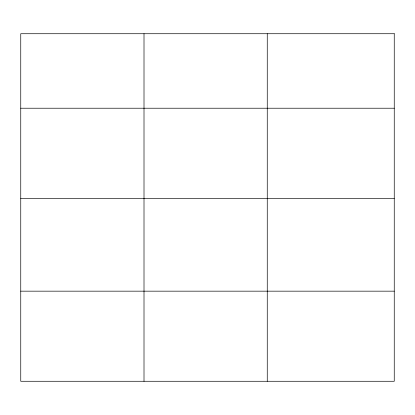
<?xml version="1.0" encoding="UTF-8"?>
<svg xmlns="http://www.w3.org/2000/svg" width="415" height="415" viewBox="0 0 415 415"><rect width="100%" height="100%" fill="white"/><g stroke="black" fill="none" stroke-linecap="round" stroke-linejoin="round"><path stroke-width="0.62" d="M20.75 108.222L394.25 108.222M20.75 198.329L394.25 198.329M20.75 291.164L394.25 291.164M267.26 33.724L267.26 381.276M144.005 33.724L144.005 381.276M394.25 33.724L20.75 33.724L20.75 381.276L394.25 381.276L394.25 33.724"/></g></svg>
